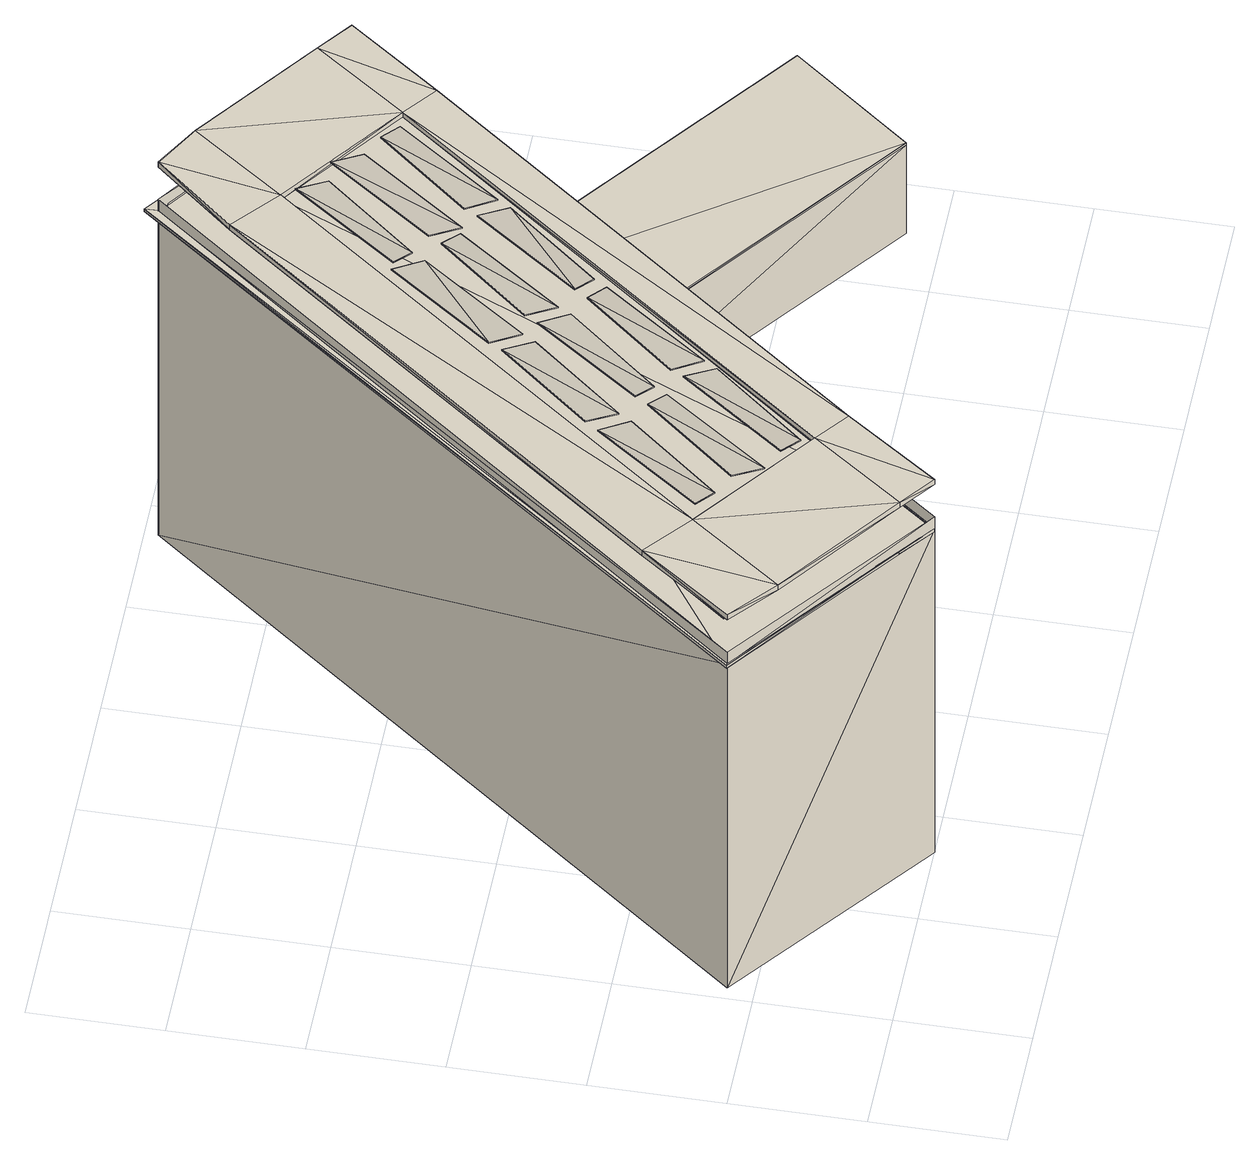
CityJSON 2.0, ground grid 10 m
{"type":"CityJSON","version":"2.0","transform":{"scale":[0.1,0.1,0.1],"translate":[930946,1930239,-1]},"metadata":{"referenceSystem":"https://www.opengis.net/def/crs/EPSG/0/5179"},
"CityObjects":{
"building1":{"type":"Building","geometry":[{"type":"MultiSurface","lod":"3","boundaries":[[[0,1,2]],[[3,2,1]],[[2,3,4]],[[5,4,3]],[[4,5,6]],[[7,6,5]],[[6,7,0]],[[1,0,7]],[[1,7,3]],[[5,3,7]],[[0,2,6]],[[4,6,2]],[[8,9,10]],[[11,10,9]],[[12,13,8]],[[9,8,13]],[[14,15,12]],[[13,12,15]],[[10,11,14]],[[15,14,11]],[[16,11,9]],[[11,16,15]],[[17,18,19]],[[20,19,18]],[[21,17,22]],[[19,22,17]],[[23,21,24]],[[22,24,21]],[[18,23,20]],[[24,20,23]],[[19,20,25]],[[26,25,20]],[[22,19,27]],[[25,27,19]],[[24,22,28]],[[27,28,22]],[[20,24,26]],[[28,26,24]],[[25,26,29]],[[30,29,26]],[[27,25,31]],[[29,31,25]],[[28,27,32]],[[31,32,27]],[[26,28,30]],[[32,30,28]],[[29,30,17]],[[18,17,30]],[[31,29,21]],[[17,21,29]],[[32,31,23]],[[21,23,31]],[[30,32,18]],[[23,18,32]],[[10,33,8]],[[34,8,33]],[[8,34,12]],[[35,12,34]],[[12,35,14]],[[36,14,35]],[[14,36,10]],[[33,10,36]],[[34,33,35]],[[36,35,33]],[[37,38,39]],[[40,39,38]],[[41,42,43]],[[44,43,42]],[[45,46,47]],[[48,47,46]],[[49,50,51]],[[52,51,50]],[[53,54,55]],[[56,55,54]],[[54,53,56]],[[55,56,53]],[[57,41,58]],[[43,58,41]],[[59,44,60]],[[42,60,44]],[[61,49,62]],[[51,62,49]],[[63,52,64]],[[50,64,52]],[[55,56,40]],[[39,40,56]],[[54,53,48]],[[47,48,53]],[[65,66,37]],[[38,37,66]],[[67,68,45]],[[46,45,68]],[[60,37,59]],[[39,59,37]],[[62,40,61]],[[38,61,40]],[[64,45,63]],[[47,63,45]],[[58,48,57]],[[46,57,48]],[[52,53,51]],[[55,51,53]],[[44,56,43]],[[54,43,56]],[[41,68,42]],[[65,42,68]],[[49,66,50]],[[67,50,66]],[[51,55,62]],[[40,62,55]],[[59,39,44]],[[56,44,39]],[[43,54,58]],[[48,58,54]],[[63,47,52]],[[53,52,47]],[[42,65,60]],[[37,60,65]],[[61,38,49]],[[66,49,38]],[[50,67,64]],[[45,64,67]],[[57,46,41]],[[68,41,46]],[[65,56,66]],[[55,66,56]],[[68,54,65]],[[56,65,54]],[[67,53,68]],[[54,68,53]],[[66,55,67]],[[53,67,55]],[[8,12,10]],[[14,10,12]],[[69,70,71]],[[72,71,70]],[[71,72,73]],[[74,73,72]],[[73,74,75]],[[76,75,74]],[[75,76,69]],[[70,69,76]],[[72,70,74]],[[76,74,70]],[[71,73,69]],[[75,69,73]],[[77,78,79]],[[80,79,78]],[[81,82,83]],[[84,83,82]],[[85,86,81]],[[82,81,86]],[[87,88,85]],[[86,85,88]],[[83,84,87]],[[88,87,84]],[[89,90,91]],[[92,91,90]],[[93,94,89]],[[90,89,94]],[[95,96,93]],[[94,93,96]],[[91,92,95]],[[96,95,92]],[[97,98,99]],[[100,99,98]],[[101,102,97]],[[98,97,102]],[[103,104,101]],[[102,101,104]],[[99,100,103]],[[104,103,100]],[[105,106,107]],[[108,107,106]],[[109,110,105]],[[106,105,110]],[[111,112,109]],[[110,109,112]],[[107,108,111]],[[112,111,108]],[[113,114,115]],[[116,115,114]],[[117,118,113]],[[114,113,118]],[[119,120,117]],[[118,117,120]],[[115,116,119]],[[120,119,116]],[[121,122,123]],[[124,123,122]],[[125,126,121]],[[122,121,126]],[[127,128,125]],[[126,125,128]],[[123,124,127]],[[128,127,124]],[[129,130,131]],[[132,131,130]],[[133,134,129]],[[130,129,134]],[[135,136,133]],[[134,133,136]],[[131,132,135]],[[136,135,132]],[[137,138,139]],[[140,139,138]],[[141,142,137]],[[138,137,142]],[[143,144,141]],[[142,141,144]],[[139,140,143]],[[144,143,140]],[[145,146,147]],[[148,147,146]],[[149,150,145]],[[146,145,150]],[[151,152,149]],[[150,149,152]],[[147,148,151]],[[152,151,148]],[[87,85,83]],[[81,83,85]],[[89,91,93]],[[95,93,91]],[[103,101,99]],[[97,99,101]],[[107,111,105]],[[109,105,111]],[[115,119,113]],[[117,113,119]],[[127,125,123]],[[121,123,125]],[[129,131,133]],[[135,133,131]],[[143,141,139]],[[137,139,141]],[[145,147,149]],[[151,149,147]],[[88,84,86]],[[82,86,84]],[[90,94,92]],[[96,92,94]],[[104,100,102]],[[98,102,100]],[[108,106,112]],[[110,112,106]],[[116,114,120]],[[118,120,114]],[[128,124,126]],[[122,126,124]],[[130,134,132]],[[136,132,134]],[[144,140,142]],[[138,142,140]],[[146,150,148]],[[152,148,150]],[[153,154,155]],[[156,155,154]],[[157,158,153]],[[154,153,158]],[[159,160,157]],[[158,157,160]],[[155,156,159]],[[160,159,156]],[[161,162,163]],[[164,163,162]],[[165,166,161]],[[162,161,166]],[[167,168,165]],[[166,165,168]],[[163,164,167]],[[168,167,164]],[[169,170,171]],[[172,171,170]],[[173,174,169]],[[170,169,174]],[[175,176,173]],[[174,173,176]],[[171,172,175]],[[176,175,172]],[[159,157,155]],[[153,155,157]],[[161,163,165]],[[167,165,163]],[[175,173,171]],[[169,171,173]],[[160,156,158]],[[154,158,156]],[[162,166,164]],[[168,164,166]],[[176,172,174]],[[170,174,172]],[[70,78,72]],[[77,72,78]],[[72,77,74]],[[79,74,77]],[[74,79,76]],[[80,76,79]],[[76,80,70]],[[78,70,80]]]}]}
},
"vertices":[
[484,470,383],[484,470,338],[380,550,383],[380,550,338],[54,130,383],[54,130,338],[159,50,383],[159,50,338],[373,590,338],[373,590,350],[528,480,338],[528,480,350],[11,120,338],[11,120,350],[166,0,338],[166,0,350],[527,480,350],[166,0,339],[165,0,339],[9,120,339],[13,120,339],[166,0,336],[9,120,336],[165,0,336],[13,120,336],[373,600,339],[373,590,339],[373,600,336],[373,590,336],[529,480,339],[525,480,339],[529,480,336],[525,480,336],[528,480,10],[373,590,10],[11,120,10],[166,0,10],[408,570,388],[502,500,388],[408,570,383],[502,500,383],[62,190,388],[322,530,388],[62,190,383],[322,530,383],[140,20,388],[46,90,388],[140,20,383],[46,90,383],[476,410,388],[216,70,388],[476,410,383],[216,70,383],[191,90,383],[98,160,383],[451,430,383],[357,500,383],[11,120,388],[11,120,383],[373,590,383],[373,590,388],[528,480,388],[528,480,383],[166,0,383],[166,0,388],[357,500,388],[451,430,388],[191,90,388],[98,160,388],[447,420,195],[447,420,193],[377,330,195],[377,330,193],[666,110,195],[666,110,193],[736,200,195],[736,200,193],[377,330,103],[447,420,103],[666,110,103],[736,200,103],[173,250,393],[173,250,394],[231,320,393],[231,320,394],[194,230,383],[194,230,384],[252,300,383],[252,300,384],[233,200,393],[233,200,394],[291,270,393],[291,270,394],[255,180,383],[255,180,384],[313,260,383],[313,260,384],[203,220,393],[203,220,394],[261,300,393],[261,300,394],[224,210,383],[224,210,384],[283,280,383],[283,280,384],[236,330,393],[236,330,394],[294,410,393],[294,410,394],[258,310,383],[258,310,384],[316,390,383],[316,390,384],[298,280,393],[298,280,394],[356,360,393],[356,360,394],[319,270,383],[319,270,384],[377,340,383],[377,340,384],[267,310,393],[267,310,394],[325,380,393],[325,380,394],[288,290,383],[288,290,384],[346,370,383],[346,370,384],[301,410,393],[301,410,394],[359,490,393],[359,490,394],[322,400,383],[322,400,384],[380,470,383],[380,470,384],[361,370,393],[361,370,394],[419,440,393],[419,440,394],[383,350,383],[383,350,384],[441,430,383],[441,430,384],[331,390,393],[331,390,394],[389,470,393],[389,470,394],[352,370,383],[352,370,384],[410,450,383],[410,450,384],[108,160,393],[108,160,394],[166,240,393],[166,240,394],[130,150,383],[130,150,384],[188,220,383],[188,220,384],[169,110,393],[169,110,394],[228,190,393],[228,190,394],[191,100,383],[191,100,384],[249,170,383],[249,170,384],[139,140,393],[139,140,394],[197,210,393],[197,210,394],[160,120,383],[160,120,384],[218,200,383],[218,200,384]
]}
